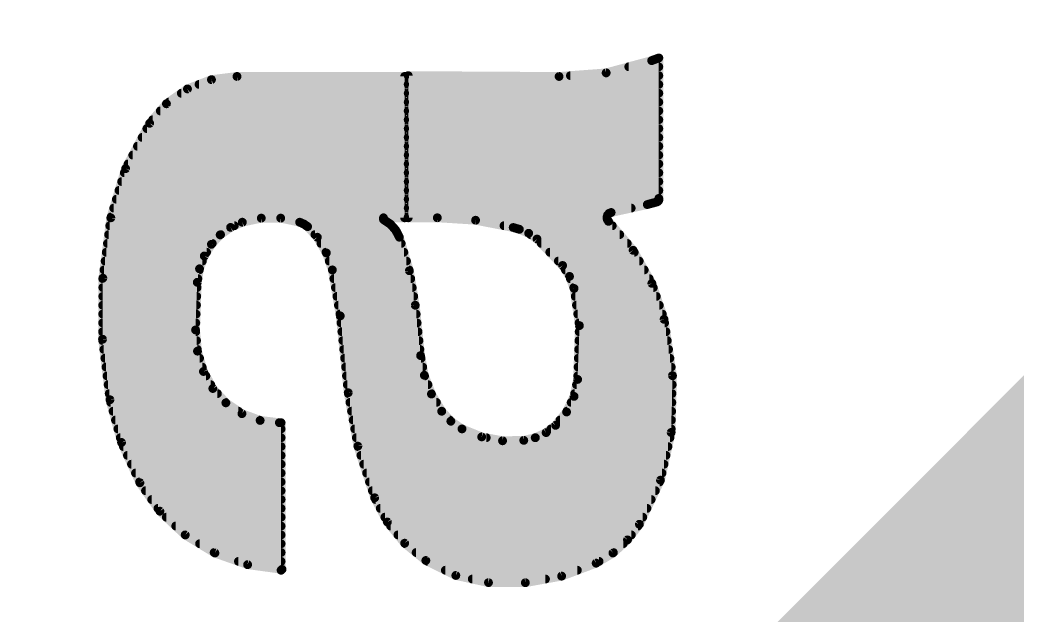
# Model space of a CAD drawing. Extents: x -1.3 to 26.8, y -12.7 to 30.6.
# Drawn here: x 9.652 to 12.522, y 8.761 to 10.472 of the extents above; entities that cross this region are included whole.
import ezdxf

# ---------------------------------------------------------------- set-up
doc = ezdxf.new("R2010")
doc.units = 0
doc.layers.add('1', color=12, linetype='CONTINUOUS')
doc.layers.add('21', color=41, linetype='CONTINUOUS')

msp = doc.modelspace()

# ---------------------------------------------------------------- linework, layer by layer
at = {"layer": '1', "const_width": 1.016}
msp.add_lwpolyline([(10.16, 6.35), (17.78, 13.97)], dxfattribs=at)
at = {"layer": '21', "const_width": 0.0254}
for points in [[(11.4706, 10.3556), (11.3394, 10.3202)], [(11.491, 10.3632), (11.4706, 10.3556)], [(11.491, 9.9593), (11.491, 10.3632)], [(11.3394, 10.3202), (11.2039, 10.3099)], [(11.4045, 10.3378), (11.491, 10.3378)], [(10.2033, 10.3008), (10.1342, 10.2741)], [(10.2768, 10.3099), (10.2033, 10.3008)], [(10.7594, 10.3099), (10.2768, 10.3099)], [(10.7594, 9.9035), (10.7594, 10.3099)], [(11.2039, 10.3099), (10.7696, 10.3124)], [(10.7696, 10.3124), (10.7696, 9.9035)], [(11.2366, 10.3124), (11.491, 10.3124)], [(10.1342, 10.2741), (10.0737, 10.2314)], [(10.1676, 10.287), (10.7594, 10.287)], [(10.7696, 10.287), (11.491, 10.287)], [(10.0805, 10.2362), (10.7594, 10.2362)], [(10.1165, 10.2616), (10.7594, 10.2616)], [(10.7696, 10.2616), (11.491, 10.2616)], [(10.7696, 10.2362), (11.491, 10.2362)], [(10.0737, 10.2314), (10.0254, 10.1752)], [(10.056, 10.2108), (10.7594, 10.2108)], [(10.7696, 10.2108), (11.491, 10.2108)], [(10.0342, 10.1854), (10.7594, 10.1854)], [(10.7696, 10.1854), (11.491, 10.1854)], [(10.0254, 10.1752), (9.9561, 10.0449)], [(10.0173, 10.16), (10.7594, 10.16)], [(10.7696, 10.16), (11.491, 10.16)], [(10.0038, 10.1346), (10.7594, 10.1346)], [(10.7696, 10.1346), (11.491, 10.1346)], [(9.9903, 10.1092), (10.7594, 10.1092)], [(10.7696, 10.1092), (11.491, 10.1092)], [(9.9768, 10.0838), (10.7594, 10.0838)], [(10.7696, 10.0838), (11.491, 10.0838)], [(9.9561, 10.0449), (9.9136, 9.9035)], [(9.9525, 10.033), (10.7594, 10.033)], [(9.9633, 10.0584), (10.7594, 10.0584)], [(10.7696, 10.0584), (11.491, 10.0584)], [(10.7696, 10.033), (11.491, 10.033)], [(9.9449, 10.0076), (10.7594, 10.0076)], [(10.7696, 10.0076), (11.491, 10.0076)], [(9.9373, 9.9822), (10.7594, 9.9822)], [(10.7696, 9.9822), (11.491, 9.9822)], [(9.9296, 9.9568), (10.7594, 9.9568)], [(10.7696, 9.9568), (11.4912, 9.9568)], [(11.4579, 9.9416), (11.4859, 9.9492)], [(11.4859, 9.9492), (11.4895, 9.9514)], [(11.4895, 9.9514), (11.4914, 9.9551)], [(11.4914, 9.9551), (11.491, 9.9593)], [(9.922, 9.9314), (10.7594, 9.9314)], [(10.7696, 9.9314), (11.4115, 9.9314)], [(11.3479, 9.9161), (11.3538, 9.9187)], [(11.3538, 9.9187), (11.4579, 9.9416)], [(9.9136, 9.9035), (9.8906, 9.7296)], [(9.9144, 9.906), (10.7594, 9.906)], [(10.2583, 9.8758), (10.2921, 9.8908)], [(10.2921, 9.8908), (10.3467, 9.9025)], [(10.3467, 9.9025), (10.4026, 9.9025)], [(10.4026, 9.9025), (10.4572, 9.8908)], [(10.4572, 9.8908), (10.4692, 9.8855)], [(10.6985, 9.8984), (10.6985, 9.9035)], [(10.6985, 9.9035), (10.7594, 9.9035)], [(10.7179, 9.8856), (10.6985, 9.8984)], [(10.7696, 9.906), (11.342, 9.906)], [(10.7696, 9.9035), (10.8534, 9.9035)], [(10.8534, 9.9035), (10.9635, 9.8965)], [(10.9635, 9.8965), (11.0719, 9.8755)], [(11.3417, 9.9051), (11.3436, 9.9113)], [(11.3426, 9.8987), (11.3417, 9.9051)], [(11.3462, 9.8933), (11.3426, 9.8987)], [(11.3436, 9.9113), (11.3479, 9.9161)], [(11.417, 9.81), (11.3462, 9.8933)], [(9.9106, 9.8806), (10.2691, 9.8806)], [(10.2283, 9.8544), (10.2583, 9.8758)], [(10.4692, 9.8855), (10.48, 9.8781)], [(10.4764, 9.8806), (10.7224, 9.8806)], [(10.48, 9.8781), (10.508, 9.8476)], [(10.7335, 9.8683), (10.7179, 9.8856)], [(10.7442, 9.8476), (10.7335, 9.8683)], [(11.0455, 9.8806), (11.357, 9.8806)], [(11.0719, 9.8755), (11.0896, 9.8704)], [(11.0896, 9.8704), (11.1164, 9.8589)], [(9.9072, 9.8552), (10.2295, 9.8552)], [(10.2032, 9.8273), (10.2283, 9.8544)], [(10.501, 9.8552), (10.7403, 9.8552)], [(10.508, 9.8476), (10.534, 9.8026)], [(10.773, 9.7512), (10.7442, 9.8476)], [(11.1164, 9.8589), (11.1404, 9.8425)], [(11.1218, 9.8552), (11.3786, 9.8552)], [(11.1404, 9.8425), (11.2141, 9.7663)], [(9.9005, 9.8044), (10.1892, 9.8044)], [(9.9039, 9.8298), (10.2055, 9.8298)], [(10.1826, 9.7937), (10.2032, 9.8273)], [(10.5183, 9.8298), (10.7495, 9.8298)], [(10.5329, 9.8044), (10.7571, 9.8044)], [(11.1527, 9.8298), (11.4002, 9.8298)], [(11.1773, 9.8044), (11.4202, 9.8044)], [(11.471, 9.7149), (11.417, 9.81)], [(9.8971, 9.779), (10.1772, 9.779)], [(10.1689, 9.7568), (10.1826, 9.7937)], [(10.534, 9.8026), (10.5512, 9.7536)], [(10.5423, 9.779), (10.7647, 9.779)], [(11.2018, 9.779), (11.4346, 9.779)], [(9.8938, 9.7536), (10.1684, 9.7536)], [(10.1625, 9.718), (10.1689, 9.7568)], [(10.5512, 9.7536), (10.574, 9.6215)], [(10.5512, 9.7536), (10.7722, 9.7536)], [(10.7899, 9.652), (10.773, 9.7512)], [(11.2141, 9.7663), (11.2339, 9.735)], [(11.2221, 9.7536), (11.449, 9.7536)], [(9.8906, 9.7296), (9.8898, 9.5543)], [(9.8906, 9.7282), (10.1642, 9.7282)], [(10.1575, 9.5809), (10.1625, 9.718)], [(10.5556, 9.7282), (10.7769, 9.7282)], [(11.2339, 9.735), (11.2471, 9.7003)], [(11.2365, 9.7282), (11.4635, 9.7282)], [(9.8905, 9.7028), (10.1619, 9.7028)], [(10.56, 9.7028), (10.7812, 9.7028)], [(11.2462, 9.7028), (11.4751, 9.7028)], [(11.2471, 9.7003), (11.2624, 9.5936)], [(11.5062, 9.6114), (11.471, 9.7149)], [(9.8904, 9.6774), (10.161, 9.6774)], [(10.5644, 9.6774), (10.7856, 9.6774)], [(11.2504, 9.6774), (11.4838, 9.6774)], [(9.8902, 9.652), (10.1601, 9.652)], [(10.5687, 9.652), (10.7899, 9.652)], [(10.8052, 9.5072), (10.7899, 9.652)], [(11.254, 9.652), (11.4924, 9.652)], [(9.8901, 9.6266), (10.1592, 9.6266)], [(10.5731, 9.6266), (10.7926, 9.6266)], [(10.574, 9.6215), (10.5969, 9.4005)], [(11.2577, 9.6266), (11.501, 9.6266)], [(11.5303, 9.4497), (11.5062, 9.6114)], [(9.8899, 9.5758), (10.158, 9.5758)], [(9.89, 9.6012), (10.1582, 9.6012)], [(10.163, 9.5201), (10.1575, 9.5809)], [(10.5761, 9.6012), (10.7953, 9.6012)], [(10.5787, 9.5758), (10.798, 9.5758)], [(11.2624, 9.5936), (11.2573, 9.4386)], [(11.2613, 9.6012), (11.5077, 9.6012)], [(11.2618, 9.5758), (11.5115, 9.5758)], [(9.8898, 9.5543), (9.9111, 9.3802)], [(9.8902, 9.5504), (10.1603, 9.5504)], [(10.5814, 9.5504), (10.8006, 9.5504)], [(11.261, 9.5504), (11.5153, 9.5504)], [(9.8934, 9.525), (10.1626, 9.525)], [(10.1803, 9.4615), (10.163, 9.5201)], [(10.584, 9.525), (10.8033, 9.525)], [(11.2601, 9.525), (11.5191, 9.525)], [(9.8965, 9.4996), (10.1691, 9.4996)], [(10.5866, 9.4996), (10.8067, 9.4996)], [(10.816, 9.4506), (10.8052, 9.5072)], [(11.2593, 9.4996), (11.5229, 9.4996)], [(9.8996, 9.4742), (10.1766, 9.4742)], [(10.2072, 9.4126), (10.1803, 9.4615)], [(10.5893, 9.4742), (10.8115, 9.4742)], [(11.2585, 9.4742), (11.5267, 9.4742)], [(9.9027, 9.4488), (10.1873, 9.4488)], [(10.5919, 9.4488), (10.8167, 9.4488)], [(10.8365, 9.3967), (10.816, 9.4506)], [(11.2573, 9.4386), (11.247, 9.3899)], [(11.2576, 9.4488), (11.5303, 9.4488)], [(11.5265, 9.2862), (11.5303, 9.4497)], [(9.9058, 9.4234), (10.2012, 9.4234)], [(10.2448, 9.3714), (10.2072, 9.4126)], [(10.5945, 9.4234), (10.8264, 9.4234)], [(11.2541, 9.4234), (11.5297, 9.4234)], [(9.9089, 9.398), (10.2205, 9.398)], [(9.9111, 9.3802), (9.9445, 9.2573)], [(10.5969, 9.4005), (10.6247, 9.2468)], [(10.5974, 9.398), (10.836, 9.398)], [(10.8661, 9.3472), (10.8365, 9.3967)], [(11.247, 9.3899), (11.2254, 9.345)], [(11.2487, 9.398), (11.5291, 9.398)], [(9.9132, 9.3726), (10.2437, 9.3726)], [(9.9201, 9.3472), (10.2807, 9.3472)], [(10.2911, 9.3402), (10.2448, 9.3714)], [(10.6019, 9.3726), (10.8509, 9.3726)], [(10.6065, 9.3472), (10.8661, 9.3472)], [(10.8924, 9.3184), (10.8661, 9.3472)], [(11.2254, 9.345), (11.1938, 9.3066)], [(11.2265, 9.3472), (11.5279, 9.3472)], [(11.2387, 9.3726), (11.5285, 9.3726)], [(9.927, 9.3218), (10.3406, 9.3218)], [(10.3434, 9.3208), (10.2911, 9.3402)], [(10.3988, 9.3142), (10.3434, 9.3208)], [(10.6111, 9.3218), (10.8893, 9.3218)], [(10.9245, 9.2964), (10.8924, 9.3184)], [(11.2063, 9.3218), (11.5273, 9.3218)], [(9.9339, 9.2964), (10.4038, 9.2964)], [(10.4038, 9.3142), (10.3988, 9.3142)], [(10.4038, 8.89), (10.4038, 9.3142)], [(10.6157, 9.2964), (10.9245, 9.2964)], [(10.9811, 9.2734), (10.9245, 9.2964)], [(11.1938, 9.3066), (11.1666, 9.2857)], [(11.1805, 9.2964), (11.5267, 9.2964)], [(9.9408, 9.271), (10.4038, 9.271)], [(10.6203, 9.271), (10.9942, 9.271)], [(11.0412, 9.2623), (10.9811, 9.2734)], [(11.1023, 9.2634), (11.0412, 9.2623)], [(11.1357, 9.2711), (11.1023, 9.2634)], [(11.1352, 9.271), (11.5231, 9.271)], [(11.1666, 9.2857), (11.1357, 9.2711)], [(11.4957, 9.149), (11.5265, 9.2862)], [(9.9445, 9.2573), (9.9974, 9.1415)], [(9.9499, 9.2456), (10.4038, 9.2456)], [(10.6247, 9.2468), (10.6731, 9.0983)], [(10.6251, 9.2456), (11.5174, 9.2456)], [(9.9615, 9.2202), (10.4038, 9.2202)], [(10.6334, 9.2202), (11.5117, 9.2202)], [(9.9731, 9.1948), (10.4038, 9.1948)], [(10.6416, 9.1948), (11.506, 9.1948)], [(9.9847, 9.1694), (10.4038, 9.1694)], [(9.9963, 9.144), (10.4038, 9.144)], [(10.6499, 9.1694), (11.5002, 9.1694)], [(10.6582, 9.144), (11.4933, 9.144)], [(11.4351, 9.0221), (11.4957, 9.149)], [(9.9974, 9.1415), (10.0549, 9.0597)], [(10.0135, 9.1186), (10.4038, 9.1186)], [(10.6665, 9.1186), (11.4812, 9.1186)], [(10.0313, 9.0932), (10.4038, 9.0932)], [(10.6731, 9.0983), (10.7097, 9.0286)], [(10.6758, 9.0932), (11.469, 9.0932)], [(10.0492, 9.0678), (10.4038, 9.0678)], [(10.0549, 9.0597), (10.1278, 8.9914)], [(10.6891, 9.0678), (11.4569, 9.0678)], [(10.0734, 9.0424), (10.4038, 9.0424)], [(10.7025, 9.0424), (11.4448, 9.0424)], [(10.7097, 9.0286), (10.7595, 8.9677)], [(10.1005, 9.017), (10.4038, 9.017)], [(10.7192, 9.017), (11.4312, 9.017)], [(11.4009, 8.9772), (11.4351, 9.0221)], [(10.1276, 8.9916), (10.4038, 8.9916)], [(10.1278, 8.9914), (10.2132, 8.9394)], [(10.7399, 8.9916), (11.4119, 8.9916)], [(11.3589, 8.9395), (11.4009, 8.9772)], [(10.1692, 8.9662), (10.4038, 8.9662)], [(10.7595, 8.9677), (10.8204, 8.9179)], [(10.7613, 8.9662), (11.3886, 8.9662)], [(10.211, 8.9408), (10.4038, 8.9408)], [(10.2132, 8.9394), (10.3074, 8.906)], [(10.2809, 8.9154), (10.4038, 8.9154)], [(10.7924, 8.9408), (11.3603, 8.9408)], [(10.8204, 8.9179), (10.9066, 8.875)], [(10.8254, 8.9154), (11.319, 8.9154)], [(11.3106, 8.9103), (11.3589, 8.9395)], [(10.3074, 8.906), (10.4064, 8.8925)], [(10.4064, 8.8925), (10.4038, 8.89)], [(10.8765, 8.89), (11.2565, 8.89)], [(11.2113, 8.873), (11.3106, 8.9103)], [(10.9066, 8.875), (11.0007, 8.8544)], [(10.9541, 8.8646), (11.1647, 8.8646)], [(11.1068, 8.8542), (11.2113, 8.873)], [(11.0007, 8.8544), (11.1068, 8.8542)]]:
    msp.add_lwpolyline(points, dxfattribs=at)
at = {"layer": '21', "const_width": 0.0127}
for points in [[(11.4684, 10.3616, 1), (11.4728, 10.3496)], [(11.4723, 10.3495, 1), (11.4689, 10.3617)], [(11.4974, 10.3632, 1), (11.4847, 10.3632)], [(11.4932, 10.3572, 1), (11.4888, 10.3692)], [(11.3377, 10.3264, 1), (11.341, 10.3141)], [(11.3399, 10.3139, 1), (11.3389, 10.3266)], [(11.4045, 10.3441, 1), (11.4045, 10.3315)], [(11.491, 10.3315, 1), (11.491, 10.3441)], [(10.2025, 10.3071, 1), (10.2041, 10.2945)], [(10.2056, 10.2949, 1), (10.201, 10.3067)], [(10.2768, 10.3163, 1), (10.2768, 10.3036)], [(10.2776, 10.3036, 1), (10.276, 10.3162)], [(10.7658, 10.3099, 1), (10.7531, 10.3099)], [(10.7594, 10.3036, 1), (10.7594, 10.3163)], [(10.7696, 10.3187, 1), (10.7696, 10.3061)], [(10.7759, 10.3124, 1), (10.7633, 10.3124)], [(11.2034, 10.3162, 1), (11.2044, 10.3036)], [(11.2039, 10.3036, 1), (11.2039, 10.3162)], [(11.2366, 10.3187, 1), (11.2366, 10.3061)], [(11.491, 10.3061, 1), (11.491, 10.3187)], [(10.1319, 10.28, 1), (10.1365, 10.2682)], [(10.1379, 10.2689, 1), (10.1305, 10.2793)], [(10.1676, 10.2934, 1), (10.1676, 10.2807)], [(10.7594, 10.2807, 1), (10.7594, 10.2934)], [(10.7696, 10.2934, 1), (10.7696, 10.2807)], [(11.491, 10.2807, 1), (11.491, 10.2934)], [(10.0805, 10.2425, 1), (10.0805, 10.2299)], [(10.1165, 10.2679, 1), (10.1165, 10.2553)], [(10.7594, 10.2553, 1), (10.7594, 10.2679)], [(10.7594, 10.2299, 1), (10.7594, 10.2425)], [(10.7696, 10.2679, 1), (10.7696, 10.2553)], [(10.7696, 10.2425, 1), (10.7696, 10.2299)], [(11.491, 10.2553, 1), (11.491, 10.2679)], [(11.491, 10.2299, 1), (11.491, 10.2425)], [(10.056, 10.2172, 1), (10.056, 10.2045)], [(10.07, 10.2366, 1), (10.0774, 10.2262)], [(10.0785, 10.2272, 1), (10.0689, 10.2355)], [(10.7594, 10.2045, 1), (10.7594, 10.2172)], [(10.7696, 10.2172, 1), (10.7696, 10.2045)], [(11.491, 10.2045, 1), (11.491, 10.2172)], [(10.0342, 10.1918, 1), (10.0342, 10.1791)], [(10.7594, 10.1791, 1), (10.7594, 10.1918)], [(10.7696, 10.1918, 1), (10.7696, 10.1791)], [(11.491, 10.1791, 1), (11.491, 10.1918)], [(10.0173, 10.1663, 1), (10.0173, 10.1537)], [(10.0206, 10.1793, 1), (10.0302, 10.1711)], [(10.031, 10.1722, 1), (10.0198, 10.1782)], [(10.7594, 10.1537, 1), (10.7594, 10.1663)], [(10.7696, 10.1663, 1), (10.7696, 10.1537)], [(11.491, 10.1537, 1), (11.491, 10.1663)], [(10.0038, 10.141, 1), (10.0038, 10.1283)], [(10.7594, 10.1283, 1), (10.7594, 10.141)], [(10.7696, 10.141, 1), (10.7696, 10.1283)], [(11.491, 10.1283, 1), (11.491, 10.141)], [(9.9903, 10.1156, 1), (9.9903, 10.1029)], [(10.7594, 10.1029, 1), (10.7594, 10.1156)], [(10.7696, 10.1156, 1), (10.7696, 10.1029)], [(11.491, 10.1029, 1), (11.491, 10.1156)], [(9.9768, 10.0901, 1), (9.9768, 10.0775)], [(10.7594, 10.0775, 1), (10.7594, 10.0901)], [(10.7696, 10.0901, 1), (10.7696, 10.0775)], [(11.491, 10.0775, 1), (11.491, 10.0901)], [(9.9525, 10.0394, 1), (9.9525, 10.0267)], [(9.9505, 10.0479, 1), (9.9617, 10.0419)], [(9.9622, 10.043, 1), (9.95, 10.0467)], [(9.9633, 10.0648, 1), (9.9633, 10.0521)], [(10.7594, 10.0521, 1), (10.7594, 10.0648)], [(10.7594, 10.0267, 1), (10.7594, 10.0394)], [(10.7696, 10.0648, 1), (10.7696, 10.0521)], [(10.7696, 10.0394, 1), (10.7696, 10.0267)], [(11.491, 10.0521, 1), (11.491, 10.0648)], [(11.491, 10.0267, 1), (11.491, 10.0394)], [(9.9449, 10.0139, 1), (9.9449, 10.0013)], [(10.7594, 10.0013, 1), (10.7594, 10.0139)], [(10.7696, 10.0139, 1), (10.7696, 10.0013)], [(11.491, 10.0013, 1), (11.491, 10.0139)], [(9.9373, 9.9886, 1), (9.9373, 9.9759)], [(10.7594, 9.9759, 1), (10.7594, 9.9886)], [(10.7696, 9.9886, 1), (10.7696, 9.9759)], [(11.491, 9.9759, 1), (11.491, 9.9886)], [(9.9296, 9.9632, 1), (9.9296, 9.9505)], [(10.7594, 9.9505, 1), (10.7594, 9.9632)], [(10.7696, 9.9632, 1), (10.7696, 9.9505)], [(11.4826, 9.9546, 1), (11.4892, 9.9438)], [(11.4838, 9.9543, 1), (11.4951, 9.9485)], [(11.4876, 9.9431, 1), (11.4842, 9.9553)], [(11.4973, 9.9598, 1), (11.4847, 9.9588)], [(11.4847, 9.9593, 1), (11.4974, 9.9593)], [(11.485, 9.9546, 1), (11.4977, 9.9557)], [(11.497, 9.9523, 1), (11.4857, 9.958)], [(11.4928, 9.946, 1), (11.4861, 9.9568)], [(11.4912, 9.9505, 1), (11.4912, 9.9632)], [(9.922, 9.9377, 1), (9.922, 9.9251)], [(10.7594, 9.9251, 1), (10.7594, 9.9377)], [(10.7696, 9.9377, 1), (10.7696, 9.9251)], [(11.3524, 9.9249, 1), (11.3552, 9.9125)], [(11.3563, 9.9129, 1), (11.3513, 9.9245)], [(11.4115, 9.9251, 1), (11.4115, 9.9377)], [(11.4562, 9.9477, 1), (11.4596, 9.9355)], [(11.4593, 9.9354, 1), (11.4565, 9.9478)], [(9.9199, 9.9027, 1), (9.9073, 9.9043)], [(9.9075, 9.9053, 1), (9.9197, 9.9017)], [(9.9144, 9.9123, 1), (9.9144, 9.8997)], [(10.2908, 9.897, 1), (10.2934, 9.8846)], [(10.2947, 9.885, 1), (10.2895, 9.8966)], [(10.3467, 9.9088, 1), (10.3467, 9.8961)], [(10.348, 9.8963, 1), (10.3454, 9.9087)], [(10.4039, 9.9087, 1), (10.4013, 9.8963)], [(10.4026, 9.8961, 1), (10.4026, 9.9088)], [(10.4597, 9.8966, 1), (10.4547, 9.885)], [(10.4559, 9.8846, 1), (10.4585, 9.897)], [(10.6985, 9.9099, 1), (10.6985, 9.8972)], [(10.702, 9.9037, 1), (10.695, 9.8931)], [(10.7049, 9.9035, 1), (10.6922, 9.9035)], [(10.6922, 9.8984, 1), (10.7049, 9.8984)], [(10.7531, 9.9035, 1), (10.7658, 9.9035)], [(10.7594, 9.8997, 1), (10.7594, 9.9123)], [(10.7594, 9.8972, 1), (10.7594, 9.9099)], [(10.7696, 9.9099, 1), (10.7696, 9.8972)], [(10.7696, 9.9123, 1), (10.7696, 9.8997)], [(10.7633, 9.9035, 1), (10.7759, 9.9035)], [(10.8538, 9.9098, 1), (10.853, 9.8972)], [(10.8534, 9.8972, 1), (10.8534, 9.9099)], [(10.9648, 9.9027, 1), (10.9623, 9.8902)], [(10.9631, 9.8901, 1), (10.9639, 9.9028)], [(11.348, 9.906, 1), (11.3354, 9.9042)], [(11.3356, 9.9069, 1), (11.3478, 9.9033)], [(11.3479, 9.9022, 1), (11.3373, 9.8952)], [(11.3364, 9.8978, 1), (11.3489, 9.8996)], [(11.3388, 9.9155, 1), (11.3483, 9.9071)], [(11.3496, 9.9095, 1), (11.3375, 9.9131)], [(11.351, 9.8974, 1), (11.3414, 9.8892)], [(11.3409, 9.8898, 1), (11.3515, 9.8968)], [(11.3453, 9.922, 1), (11.3504, 9.9103)], [(11.342, 9.8997, 1), (11.342, 9.9123)], [(11.3526, 9.9119, 1), (11.3431, 9.9204)], [(9.9106, 9.887, 1), (9.9106, 9.8743)], [(10.2558, 9.8816, 1), (10.2609, 9.87)], [(10.262, 9.8707, 1), (10.2547, 9.881)], [(10.2691, 9.8743, 1), (10.2691, 9.887)], [(10.4728, 9.8908, 1), (10.4656, 9.8803)], [(10.4667, 9.8797, 1), (10.4718, 9.8914)], [(10.4764, 9.887, 1), (10.4764, 9.8743)], [(10.4847, 9.8824, 1), (10.4753, 9.8738)], [(10.4764, 9.8729, 1), (10.4836, 9.8833)], [(10.7227, 9.8898, 1), (10.7132, 9.8813)], [(10.7144, 9.8803, 1), (10.7214, 9.8909)], [(10.7224, 9.8743, 1), (10.7224, 9.887)], [(10.7391, 9.8712, 1), (10.7279, 9.8654)], [(10.7288, 9.864, 1), (10.7382, 9.8725)], [(11.0455, 9.887, 1), (11.0455, 9.8743)], [(11.0737, 9.8816, 1), (11.0701, 9.8694)], [(11.0707, 9.8693, 1), (11.0731, 9.8817)], [(11.0921, 9.8762, 1), (11.0871, 9.8646)], [(11.0878, 9.8643, 1), (11.0914, 9.8765)], [(11.357, 9.8743, 1), (11.357, 9.887)], [(9.9072, 9.8615, 1), (9.9072, 9.8489)], [(10.2246, 9.8595, 1), (10.232, 9.8492)], [(10.233, 9.8501, 1), (10.2236, 9.8587)], [(10.2295, 9.8489, 1), (10.2295, 9.8615)], [(10.501, 9.8615, 1), (10.501, 9.8489)], [(10.5135, 9.8508, 1), (10.5025, 9.8444)], [(10.5033, 9.8433, 1), (10.5127, 9.8519)], [(10.7503, 9.8494, 1), (10.7381, 9.8458)], [(10.7386, 9.8447, 1), (10.7498, 9.8505)], [(10.7403, 9.8489, 1), (10.7403, 9.8615)], [(11.12, 9.8642, 1), (11.1128, 9.8537)], [(11.1139, 9.8531, 1), (11.1189, 9.8648)], [(11.1218, 9.8615, 1), (11.1218, 9.8489)], [(11.145, 9.8469, 1), (11.1358, 9.8381)], [(11.1368, 9.8373, 1), (11.144, 9.8477)], [(11.3786, 9.8489, 1), (11.3786, 9.8615)], [(9.9005, 9.8108, 1), (9.9005, 9.7981)], [(9.9039, 9.8361, 1), (9.9039, 9.8235)], [(10.1892, 9.7981, 1), (10.1892, 9.8108)], [(10.1985, 9.8316, 1), (10.2079, 9.823)], [(10.2086, 9.824, 1), (10.1978, 9.8306)], [(10.2055, 9.8235, 1), (10.2055, 9.8361)], [(10.5183, 9.8361, 1), (10.5183, 9.8235)], [(10.5329, 9.8108, 1), (10.5329, 9.7981)], [(10.7495, 9.8235, 1), (10.7495, 9.8361)], [(10.7571, 9.7981, 1), (10.7571, 9.8108)], [(11.1527, 9.8361, 1), (11.1527, 9.8235)], [(11.1773, 9.8108, 1), (11.1773, 9.7981)], [(11.4002, 9.8235, 1), (11.4002, 9.8361)], [(11.4226, 9.8131, 1), (11.4115, 9.8069)], [(11.4122, 9.8059, 1), (11.4219, 9.8141)], [(11.4202, 9.7981, 1), (11.4202, 9.8108)], [(9.8971, 9.7853, 1), (9.8971, 9.7727)], [(10.1772, 9.797, 1), (10.1881, 9.7904)], [(10.1886, 9.7915, 1), (10.1767, 9.7959)], [(10.1772, 9.7727, 1), (10.1772, 9.7853)], [(10.5399, 9.8047, 1), (10.528, 9.8005)], [(10.5284, 9.7994, 1), (10.5395, 9.8058)], [(10.5423, 9.7853, 1), (10.5423, 9.7727)], [(10.7647, 9.7727, 1), (10.7647, 9.7853)], [(11.2018, 9.7853, 1), (11.2018, 9.7727)], [(11.4346, 9.7727, 1), (11.4346, 9.7853)], [(9.8938, 9.7599, 1), (9.8938, 9.7473)], [(10.1752, 9.7558, 1), (10.1626, 9.7579)], [(10.163, 9.7591, 1), (10.1749, 9.7546)], [(10.1684, 9.7473, 1), (10.1684, 9.7599)], [(10.5575, 9.7547, 1), (10.5449, 9.7525)], [(10.5512, 9.7599, 1), (10.5512, 9.7473)], [(10.5452, 9.7515, 1), (10.5572, 9.7557)], [(10.7792, 9.7522, 1), (10.7667, 9.7501)], [(10.7669, 9.7494, 1), (10.779, 9.753)], [(10.7722, 9.7473, 1), (10.7722, 9.7599)], [(11.2195, 9.7697, 1), (11.2087, 9.7629)], [(11.2095, 9.7619, 1), (11.2187, 9.7707)], [(11.2221, 9.7599, 1), (11.2221, 9.7473)], [(11.449, 9.7473, 1), (11.449, 9.7599)], [(9.8906, 9.7346, 1), (9.8906, 9.7219)], [(9.8843, 9.7305, 1), (9.8969, 9.7288)], [(9.897, 9.7296, 1), (9.8843, 9.7297)], [(10.1688, 9.7178, 1), (10.1562, 9.7182)], [(10.1642, 9.7219, 1), (10.1642, 9.7346)], [(10.5556, 9.7346, 1), (10.5556, 9.7219)], [(10.7769, 9.7219, 1), (10.7769, 9.7346)], [(11.2399, 9.7372, 1), (11.228, 9.7327)], [(11.2286, 9.7316, 1), (11.2393, 9.7384)], [(11.2365, 9.7346, 1), (11.2365, 9.7219)], [(11.4635, 9.7219, 1), (11.4635, 9.7346)], [(9.8905, 9.7091, 1), (9.8905, 9.6965)], [(10.1562, 9.719, 1), (10.1688, 9.717)], [(10.1619, 9.6965, 1), (10.1619, 9.7091)], [(10.56, 9.7091, 1), (10.56, 9.6965)], [(10.7812, 9.6965, 1), (10.7812, 9.7091)], [(11.2462, 9.7091, 1), (11.2462, 9.6965)], [(11.2534, 9.7012, 1), (11.2408, 9.6994)], [(11.2412, 9.698, 1), (11.253, 9.7026)], [(11.477, 9.717, 1), (11.465, 9.7129)], [(11.4655, 9.7118, 1), (11.4765, 9.7181)], [(11.4751, 9.6965, 1), (11.4751, 9.7091)], [(9.8904, 9.6837, 1), (9.8904, 9.6711)], [(10.161, 9.6711, 1), (10.161, 9.6837)], [(10.5644, 9.6837, 1), (10.5644, 9.6711)], [(10.7856, 9.6711, 1), (10.7856, 9.6837)], [(11.2504, 9.6837, 1), (11.2504, 9.6711)], [(11.4838, 9.6711, 1), (11.4838, 9.6837)], [(9.8902, 9.6584, 1), (9.8902, 9.6457)], [(10.1601, 9.6457, 1), (10.1601, 9.6584)], [(10.5687, 9.6584, 1), (10.5687, 9.6457)], [(10.7962, 9.6527, 1), (10.7836, 9.6513)], [(10.7836, 9.6509, 1), (10.7962, 9.6531)], [(10.7899, 9.6457, 1), (10.7899, 9.6584)], [(11.254, 9.6584, 1), (11.254, 9.6457)], [(11.4924, 9.6457, 1), (11.4924, 9.6584)], [(9.8901, 9.6329, 1), (9.8901, 9.6203)], [(10.1592, 9.6203, 1), (10.1592, 9.6329)], [(10.5731, 9.6329, 1), (10.5731, 9.6203)], [(10.5803, 9.6222, 1), (10.5677, 9.6208)], [(10.5677, 9.6204, 1), (10.5803, 9.6226)], [(10.7926, 9.6203, 1), (10.7926, 9.6329)], [(11.2577, 9.6329, 1), (11.2577, 9.6203)], [(11.5125, 9.6123, 1), (11.4999, 9.6105)], [(11.5002, 9.6094, 1), (11.5122, 9.6134)], [(11.501, 9.6203, 1), (11.501, 9.6329)], [(9.8899, 9.5822, 1), (9.8899, 9.5695)], [(9.89, 9.6075, 1), (9.89, 9.5949)], [(10.1638, 9.5815, 1), (10.1512, 9.5803)], [(10.1512, 9.5811, 1), (10.1638, 9.5807)], [(10.158, 9.5695, 1), (10.158, 9.5822)], [(10.1582, 9.5949, 1), (10.1582, 9.6075)], [(10.5761, 9.6075, 1), (10.5761, 9.5949)], [(10.5787, 9.5822, 1), (10.5787, 9.5695)], [(10.7953, 9.5949, 1), (10.7953, 9.6075)], [(10.798, 9.5695, 1), (10.798, 9.5822)], [(11.2613, 9.6075, 1), (11.2613, 9.5949)], [(11.2618, 9.5822, 1), (11.2618, 9.5695)], [(11.2687, 9.5934, 1), (11.2561, 9.5938)], [(11.2561, 9.5927, 1), (11.2687, 9.5945)], [(11.5077, 9.5949, 1), (11.5077, 9.6075)], [(11.5115, 9.5695, 1), (11.5115, 9.5822)], [(9.8834, 9.5543, 1), (9.8961, 9.5542)], [(9.8961, 9.555, 1), (9.8835, 9.5535)], [(9.8902, 9.5567, 1), (9.8902, 9.5441)], [(10.1603, 9.5441, 1), (10.1603, 9.5567)], [(10.5814, 9.5567, 1), (10.5814, 9.5441)], [(10.8006, 9.5441, 1), (10.8006, 9.5567)], [(11.261, 9.5567, 1), (11.261, 9.5441)], [(11.5153, 9.5441, 1), (11.5153, 9.5567)], [(9.8934, 9.5313, 1), (9.8934, 9.5187)], [(10.1691, 9.5219, 1), (10.157, 9.5183)], [(10.1626, 9.5187, 1), (10.1626, 9.5313)], [(10.584, 9.5313, 1), (10.584, 9.5187)], [(10.8033, 9.5187, 1), (10.8033, 9.5313)], [(11.2601, 9.5313, 1), (11.2601, 9.5187)], [(11.5191, 9.5187, 1), (11.5191, 9.5313)], [(9.8965, 9.506, 1), (9.8965, 9.4933)], [(10.1567, 9.5195, 1), (10.1694, 9.5207)], [(10.1691, 9.4933, 1), (10.1691, 9.506)], [(10.5866, 9.506, 1), (10.5866, 9.4933)], [(10.8114, 9.5084, 1), (10.799, 9.506)], [(10.7989, 9.5065, 1), (10.8115, 9.5079)], [(10.8067, 9.4933, 1), (10.8067, 9.506)], [(11.2593, 9.506, 1), (11.2593, 9.4933)], [(11.5229, 9.4933, 1), (11.5229, 9.506)], [(9.8996, 9.4805, 1), (9.8996, 9.4679)], [(10.1859, 9.4646, 1), (10.1747, 9.4584)], [(10.1766, 9.4679, 1), (10.1766, 9.4805)], [(10.5893, 9.4805, 1), (10.5893, 9.4679)], [(10.8115, 9.4679, 1), (10.8115, 9.4805)], [(11.2585, 9.4805, 1), (11.2585, 9.4679)], [(11.5267, 9.4679, 1), (11.5267, 9.4805)], [(9.9027, 9.4551, 1), (9.9027, 9.4425)], [(10.1742, 9.4597, 1), (10.1864, 9.4633)], [(10.1873, 9.4425, 1), (10.1873, 9.4551)], [(10.5919, 9.4551, 1), (10.5919, 9.4425)], [(10.822, 9.4528, 1), (10.8101, 9.4483)], [(10.8098, 9.4494, 1), (10.8223, 9.4518)], [(10.8167, 9.4425, 1), (10.8167, 9.4551)], [(11.251, 9.4388, 1), (11.2636, 9.4384)], [(11.2635, 9.4373, 1), (11.2511, 9.4399)], [(11.2576, 9.4551, 1), (11.2576, 9.4425)], [(11.5367, 9.4495, 1), (11.524, 9.4498)], [(11.524, 9.4487, 1), (11.5366, 9.4506)], [(11.5303, 9.4425, 1), (11.5303, 9.4551)], [(9.9058, 9.4298, 1), (9.9058, 9.4171)], [(10.2119, 9.4169, 1), (10.2025, 9.4083)], [(10.2012, 9.4171, 1), (10.2012, 9.4298)], [(10.2016, 9.4095, 1), (10.2127, 9.4157)], [(10.5945, 9.4298, 1), (10.5945, 9.4171)], [(10.8264, 9.4171, 1), (10.8264, 9.4298)], [(11.2541, 9.4298, 1), (11.2541, 9.4171)], [(11.5297, 9.4171, 1), (11.5297, 9.4298)], [(9.9089, 9.4043, 1), (9.9089, 9.3917)], [(9.9172, 9.3819, 1), (9.905, 9.3785)], [(9.9048, 9.3794, 1), (9.9174, 9.381)], [(10.2205, 9.3917, 1), (10.2205, 9.4043)], [(10.6031, 9.4016, 1), (10.5907, 9.3994)], [(10.5906, 9.3998, 1), (10.6032, 9.4012)], [(10.5974, 9.4043, 1), (10.5974, 9.3917)], [(10.842, 9.4, 1), (10.8311, 9.3934)], [(10.8306, 9.3944, 1), (10.8425, 9.399)], [(10.836, 9.3917, 1), (10.836, 9.4043)], [(11.2408, 9.3912, 1), (11.2532, 9.3886)], [(11.2527, 9.3871, 1), (11.2413, 9.3927)], [(11.2487, 9.4043, 1), (11.2487, 9.3917)], [(11.5291, 9.3917, 1), (11.5291, 9.4043)], [(9.9132, 9.3789, 1), (9.9132, 9.3663)], [(9.9201, 9.3536, 1), (9.9201, 9.3409)], [(10.2484, 9.3767, 1), (10.2413, 9.3661)], [(10.2401, 9.3671, 1), (10.2495, 9.3757)], [(10.2437, 9.3663, 1), (10.2437, 9.3789)], [(10.2807, 9.3409, 1), (10.2807, 9.3536)], [(10.6019, 9.3789, 1), (10.6019, 9.3663)], [(10.6065, 9.3536, 1), (10.6065, 9.3409)], [(10.8509, 9.3663, 1), (10.8509, 9.3789)], [(10.8708, 9.3515, 1), (10.8614, 9.3429)], [(10.8661, 9.3409, 1), (10.8661, 9.3536)], [(11.2265, 9.3536, 1), (11.2265, 9.3409)], [(11.2303, 9.341, 1), (11.2205, 9.3491)], [(11.2387, 9.3789, 1), (11.2387, 9.3663)], [(11.5279, 9.3409, 1), (11.5279, 9.3536)], [(11.5285, 9.3663, 1), (11.5285, 9.3789)], [(9.927, 9.3281, 1), (9.927, 9.3155)], [(10.2933, 9.3462, 1), (10.2889, 9.3343)], [(10.2875, 9.3349, 1), (10.2946, 9.3455)], [(10.3441, 9.3271, 1), (10.3426, 9.3145)], [(10.3406, 9.3155, 1), (10.3406, 9.3281)], [(10.3412, 9.3148, 1), (10.3456, 9.3267)], [(10.6111, 9.3281, 1), (10.6111, 9.3155)], [(10.8606, 9.3439, 1), (10.8716, 9.3505)], [(10.896, 9.3237, 1), (10.8888, 9.3132)], [(10.8877, 9.3142, 1), (10.8971, 9.3227)], [(10.8893, 9.3155, 1), (10.8893, 9.3281)], [(11.2063, 9.3281, 1), (11.2063, 9.3155)], [(11.2197, 9.3478, 1), (11.2311, 9.3423)], [(11.5273, 9.3155, 1), (11.5273, 9.3281)], [(9.9339, 9.3027, 1), (9.9339, 9.2901)], [(10.3988, 9.3205, 1), (10.3988, 9.3079)], [(10.4101, 9.3142, 1), (10.3975, 9.3142)], [(10.3981, 9.3079, 1), (10.3995, 9.3205)], [(10.4038, 9.3079, 1), (10.4038, 9.3205)], [(10.4038, 9.2901, 1), (10.4038, 9.3027)], [(10.6157, 9.3027, 1), (10.6157, 9.2901)], [(10.9269, 9.3023, 1), (10.9221, 9.2905)], [(10.9209, 9.2912, 1), (10.9281, 9.3016)], [(10.9245, 9.2901, 1), (10.9245, 9.3027)], [(11.1805, 9.3027, 1), (11.1805, 9.2901)], [(11.1889, 9.3106, 1), (11.1987, 9.3026)], [(11.1977, 9.3016, 1), (11.1899, 9.3116)], [(11.5267, 9.2901, 1), (11.5267, 9.3027)], [(9.9408, 9.2774, 1), (9.9408, 9.2647)], [(10.4038, 9.2647, 1), (10.4038, 9.2774)], [(10.6203, 9.2774, 1), (10.6203, 9.2647)], [(10.9823, 9.2797, 1), (10.98, 9.2672)], [(10.9787, 9.2675, 1), (10.9835, 9.2793)], [(10.9942, 9.2647, 1), (10.9942, 9.2774)], [(11.0411, 9.2686, 1), (11.0413, 9.2559)], [(11.04, 9.256, 1), (11.0424, 9.2685)], [(11.1009, 9.2696, 1), (11.1037, 9.2572)], [(11.1024, 9.2571, 1), (11.1022, 9.2697)], [(11.1352, 9.2774, 1), (11.1352, 9.2647)], [(11.133, 9.2768, 1), (11.1384, 9.2654)], [(11.1371, 9.2649, 1), (11.1342, 9.2773)], [(11.1628, 9.2908, 1), (11.1705, 9.2807)], [(11.1694, 9.28, 1), (11.1639, 9.2915)], [(11.5202, 9.2863, 1), (11.5328, 9.2861)], [(11.5327, 9.2848, 1), (11.5203, 9.2876)], [(11.5231, 9.2647, 1), (11.5231, 9.2774)], [(9.9503, 9.26, 1), (9.9387, 9.2547)], [(9.9384, 9.2557, 1), (9.9506, 9.259)], [(9.9499, 9.2519, 1), (9.9499, 9.2393)], [(10.4038, 9.2393, 1), (10.4038, 9.2519)], [(10.6307, 9.2488, 1), (10.6187, 9.2448)], [(10.6184, 9.2457, 1), (10.6309, 9.2479)], [(10.6251, 9.2519, 1), (10.6251, 9.2393)], [(11.5174, 9.2393, 1), (11.5174, 9.2519)], [(9.9615, 9.2265, 1), (9.9615, 9.2139)], [(10.4038, 9.2139, 1), (10.4038, 9.2265)], [(10.6334, 9.2265, 1), (10.6334, 9.2139)], [(11.5117, 9.2139, 1), (11.5117, 9.2265)], [(9.9731, 9.2012, 1), (9.9731, 9.1885)], [(10.4038, 9.1885, 1), (10.4038, 9.2012)], [(10.6416, 9.2012, 1), (10.6416, 9.1885)], [(11.506, 9.1885, 1), (11.506, 9.2012)], [(9.9847, 9.1758, 1), (9.9847, 9.1631)], [(9.9963, 9.1503, 1), (9.9963, 9.1377)], [(10.4038, 9.1631, 1), (10.4038, 9.1758)], [(10.4038, 9.1377, 1), (10.4038, 9.1503)], [(10.6499, 9.1758, 1), (10.6499, 9.1631)], [(10.6582, 9.1503, 1), (10.6582, 9.1377)], [(11.4895, 9.1504, 1), (11.5019, 9.1476)], [(11.5014, 9.1463, 1), (11.4899, 9.1517)], [(11.4933, 9.1377, 1), (11.4933, 9.1503)], [(11.5002, 9.1631, 1), (11.5002, 9.1758)], [(10.0026, 9.1452, 1), (9.9922, 9.1378)], [(9.9916, 9.1389, 1), (10.0032, 9.1441)], [(10.0135, 9.125, 1), (10.0135, 9.1123)], [(10.4038, 9.1123, 1), (10.4038, 9.125)], [(10.6665, 9.125, 1), (10.6665, 9.1123)], [(11.4812, 9.1123, 1), (11.4812, 9.125)], [(10.0313, 9.0996, 1), (10.0313, 9.0869)], [(10.4038, 9.0869, 1), (10.4038, 9.0996)], [(10.6787, 9.1013, 1), (10.6675, 9.0953)], [(10.6671, 9.0963, 1), (10.6791, 9.1003)], [(10.6758, 9.0996, 1), (10.6758, 9.0869)], [(11.469, 9.0869, 1), (11.469, 9.0996)], [(10.0492, 9.0741, 1), (10.0492, 9.0615)], [(10.0592, 9.0644, 1), (10.0505, 9.0551)], [(10.4038, 9.0615, 1), (10.4038, 9.0741)], [(10.6891, 9.0741, 1), (10.6891, 9.0615)], [(11.4569, 9.0615, 1), (11.4569, 9.0741)], [(10.0497, 9.0561, 1), (10.0601, 9.0634)], [(10.0734, 9.0488, 1), (10.0734, 9.0361)], [(10.4038, 9.0361, 1), (10.4038, 9.0488)], [(10.7025, 9.0488, 1), (10.7025, 9.0361)], [(10.7146, 9.0327, 1), (10.7048, 9.0246)], [(11.4448, 9.0361, 1), (11.4448, 9.0488)], [(10.1005, 9.0234, 1), (10.1005, 9.0107)], [(10.4038, 9.0107, 1), (10.4038, 9.0234)], [(10.7041, 9.0257, 1), (10.7153, 9.0316)], [(10.7192, 9.0234, 1), (10.7192, 9.0107)], [(11.4294, 9.0248, 1), (11.4408, 9.0194)], [(11.4402, 9.0183, 1), (11.43, 9.0259)], [(11.4312, 9.0107, 1), (11.4312, 9.0234)], [(10.1276, 8.9979, 1), (10.1276, 8.9853)], [(10.1311, 8.9968, 1), (10.1245, 8.986)], [(10.1235, 8.9868, 1), (10.1322, 8.996)], [(10.4038, 8.9853, 1), (10.4038, 8.9979)], [(10.7399, 8.9979, 1), (10.7399, 8.9853)], [(11.3958, 8.9811, 1), (11.4059, 8.9734)], [(11.4051, 8.9725, 1), (11.3966, 8.9819)], [(11.4119, 8.9853, 1), (11.4119, 8.9979)], [(10.1692, 8.9726, 1), (10.1692, 8.9599)], [(10.4038, 8.9599, 1), (10.4038, 8.9726)], [(10.7635, 8.9726, 1), (10.7554, 8.9628)], [(10.7545, 8.9637, 1), (10.7644, 8.9717)], [(10.7613, 8.9726, 1), (10.7613, 8.9599)], [(11.3886, 8.9599, 1), (11.3886, 8.9726)], [(10.211, 8.9472, 1), (10.211, 8.9345)], [(10.2153, 8.9454, 1), (10.2111, 8.9335)], [(10.2099, 8.934, 1), (10.2165, 8.9449)], [(10.2809, 8.9217, 1), (10.2809, 8.9091)], [(10.4038, 8.9345, 1), (10.4038, 8.9472)], [(10.4038, 8.9091, 1), (10.4038, 8.9217)], [(10.7924, 8.9472, 1), (10.7924, 8.9345)], [(10.8232, 8.9236, 1), (10.8176, 8.9122)], [(10.8164, 8.913, 1), (10.8244, 8.9228)], [(10.8254, 8.9217, 1), (10.8254, 8.9091)], [(11.319, 8.9091, 1), (11.319, 8.9217)], [(11.3547, 8.9442, 1), (11.3631, 8.9348)], [(11.3622, 8.9341, 1), (11.3556, 8.9449)], [(11.3603, 8.9345, 1), (11.3603, 8.9472)], [(10.3082, 8.9123, 1), (10.3065, 8.8997)], [(10.3052, 8.9, 1), (10.3095, 8.912)], [(10.3994, 8.8946, 1), (10.4082, 8.8854)], [(10.4108, 8.8879, 1), (10.402, 8.8971)], [(10.4055, 8.8862, 1), (10.4073, 8.8988)], [(10.8765, 8.8963, 1), (10.8765, 8.8837)], [(11.2565, 8.8837, 1), (11.2565, 8.8963)], [(11.3073, 8.9157, 1), (11.3139, 8.9049)], [(11.3128, 8.9044, 1), (11.3084, 8.9162)], [(10.3975, 8.89, 1), (10.4101, 8.89)], [(10.908, 8.8812, 1), (10.9053, 8.8688)], [(10.9038, 8.8693, 1), (10.9095, 8.8807)], [(10.9541, 8.871, 1), (10.9541, 8.8583)], [(11.1647, 8.8583, 1), (11.1647, 8.871)], [(11.209, 8.8789, 1), (11.2135, 8.867)], [(11.2124, 8.8667, 1), (11.2101, 8.8792)], [(11.0007, 8.8607, 1), (11.0007, 8.8481)], [(10.9993, 8.8482, 1), (11.0021, 8.8606)], [(11.1057, 8.8604, 1), (11.1079, 8.8479)], [(11.1068, 8.8478, 1), (11.1068, 8.8605)]]:
    msp.add_lwpolyline(points, format="xyb", dxfattribs=at)

doc.saveas('drawing.dxf')
